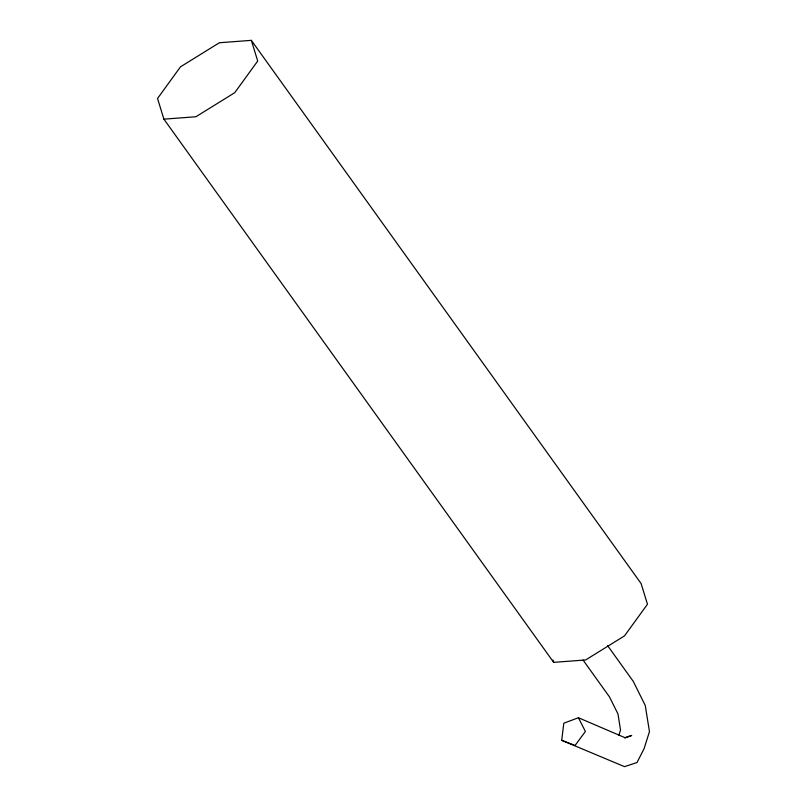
<?xml version="1.0" encoding="UTF-8"?>
<svg xmlns="http://www.w3.org/2000/svg" width="807" height="807" viewBox="0 0 807 807"><rect width="100%" height="100%" fill="white"/><g stroke="black" fill="none" stroke-linecap="round" stroke-linejoin="round"><path stroke-width="1.21" d="M607.58 645.59L633.273 681.411L645.267 705.5L649.464 731.636L644.026 748.805L637.005 762.524L624.537 766.65L561.722 740.332L563.8 723.203L578.427 717.736L624.971 737.679L631.699 735.449L624.951 737.971M618.808 735.449L620.543 729.982L617.96 713.923L609.507 696.945L583.068 660.076M251.34 40.35L219.363 42.751L180.506 66.82L157.536 98.474L163.902 119.154L553.663 662.355L585.65 659.955L624.507 635.876L647.476 604.231L641.101 583.552L251.34 40.35L257.715 61.029L234.746 92.674L195.889 116.753L163.902 119.154M561.722 740.332L575.078 745.446L585.398 731.485L578.427 717.736M552.956 660.055L553.663 662.355"/></g></svg>
